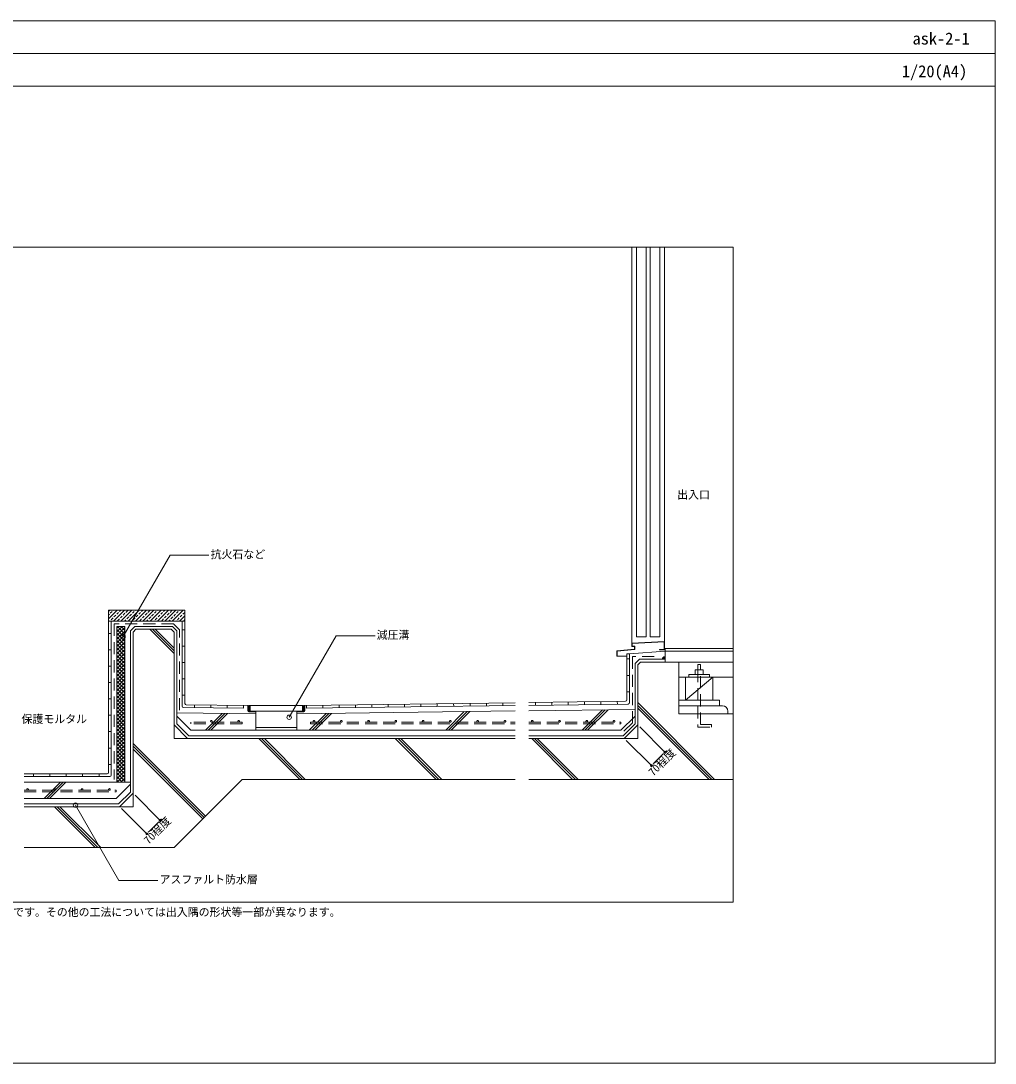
# Model space of a CAD drawing. Units: millimetres, scale not verified. Extents: x -2760 to 2760, y -1910 to 1910.
# Drawn here: x -811 to 2760, y -1910 to 1910 of the extents above; entities that cross this region are included whole.
import ezdxf
from ezdxf.enums import TextEntityAlignment as Align

# ---------------------------------------------------------------- set-up
doc = ezdxf.new("R2010")
doc.units = ezdxf.units.MM
doc.header["$LTSCALE"] = 7
doc.linetypes.add('USER1', pattern=[9.525, 6.35, -3.175])
for name, color, linetype, lineweight in [('0-0_0', 7, 'Continuous', 9), ('0-1_HATCH', 9, 'Continuous', 18), ('0-3_KUTAI', 3, 'Continuous', 18), ('0-4_BOUSUI', 1, 'Continuous', 18), ('0-5_MOJI', 7, 'Continuous', 18), ('0-6_sunpo', 7, 'Continuous', 18), ('0-8_KANAMONO', 4, 'Continuous', 18), ('0-9_TENSEN', 4, 'USER1', 18), ('0-A_BUHIN', 7, 'Continuous', 9), ('0-B_SIAGE', 4, 'Continuous', 18), ('0-C_WAKU', 7, 'Continuous', 18)]:
    doc.layers.add(name, color=color, linetype=linetype, lineweight=lineweight)
doc.styles.add('ＭＳ ゴシック', font='')
doc.styles.get('ＭＳ ゴシック').set_extended_font_data('MS Gothic')

# ---------------------------------------------------------------- blocks, each defined once
blk = doc.blocks.new('_DOT')
at = {"layer": '0-0_0'}
for p, q in [((-0.5, 0), (-1, 0)), ((0.25, 0), (-0.25, 0))]:
    blk.add_line(p, q, dxfattribs=at)
blk.add_circle((0, 0), 0.25, dxfattribs=at)

msp = doc.modelspace()

# ---------------------------------------------------------------- linework, layer by layer
at = {"layer": '0-0_0', "lineweight": 18}
msp.add_line((-2759.789, 1790.146), (2760.211, 1790.146), dxfattribs=at)
msp.add_lwpolyline([(-1799.789, -1319.854), (1800.211, -1319.854), (1800.211, 1080.146), (-1799.789, 1080.146)], close=True, dxfattribs=at)
at = {"layer": '0-1_HATCH'}
for p, q in [((-489.789, -254.098), (-485.546, -249.854)), ((-489.789, -281.039), (-458.605, -249.854)), ((-489.789, -267.569), (-486.838, -264.617)), ((-483.471, -261.25), (-476.735, -254.514)), ((-473.368, -251.147), (-472.075, -249.854)), ((-471.664, -289.854), (-431.664, -249.854)), ((-459.897, -264.617), (-453.162, -257.882)), ((-449.795, -254.514), (-445.134, -249.854)), ((-444.723, -289.854), (-404.723, -249.854)), ((-436.324, -267.985), (-429.589, -261.25)), ((-426.221, -257.882), (-419.486, -251.147)), ((-417.783, -289.854), (-377.783, -249.854)), ((-412.751, -271.352), (-406.016, -264.617)), ((-402.648, -261.25), (-395.913, -254.514)), ((-392.545, -251.147), (-391.253, -249.854)), ((-390.842, -289.854), (-350.842, -249.854)), ((-379.075, -264.617), (-372.34, -257.882)), ((-368.972, -254.514), (-364.312, -249.854)), ((-363.901, -289.854), (-323.901, -249.854)), ((-355.502, -267.985), (-348.767, -261.25)), ((-345.399, -257.882), (-338.664, -251.147)), ((-336.96, -289.854), (-296.96, -249.854)), ((-331.929, -271.352), (-325.194, -264.617)), ((-321.826, -261.25), (-315.091, -254.514)), ((-311.723, -251.147), (-310.431, -249.854)), ((-310.019, -289.854), (-270.019, -249.854)), ((-298.253, -264.617), (-291.518, -257.882)), ((-288.15, -254.514), (-283.49, -249.854)), ((-283.079, -289.854), (-243.079, -249.854)), ((-274.68, -267.985), (-267.944, -261.25)), ((-264.577, -257.882), (-257.842, -251.147)), ((-256.138, -289.854), (-216.138, -249.854)), ((-251.106, -271.352), (-244.371, -264.617)), ((-241.004, -261.25), (-234.268, -254.514)), ((-230.901, -251.147), (-229.608, -249.854)), ((-217.43, -264.617), (-210.695, -257.882)), ((-485.134, -289.854), (-483.471, -288.19)), ((-480.103, -284.823), (-473.368, -278.088)), ((-470, -274.72), (-463.265, -267.985)), ((-456.53, -288.19), (-449.795, -281.455)), ((-446.427, -278.088), (-439.692, -271.352)), ((-431.253, -289.854), (-426.221, -284.823)), ((-422.854, -281.455), (-416.119, -274.72)), ((-404.312, -289.854), (-402.648, -288.19)), ((-399.281, -284.823), (-392.545, -278.088)), ((-389.178, -274.72), (-382.443, -267.985)), ((-375.707, -288.19), (-368.972, -281.455)), ((-365.605, -278.088), (-358.87, -271.352)), ((-350.431, -289.854), (-345.399, -284.823)), ((-342.032, -281.455), (-335.296, -274.72)), ((-323.49, -289.854), (-321.826, -288.19)), ((-318.458, -284.823), (-311.723, -278.088)), ((-308.356, -274.72), (-301.62, -267.985)), ((-294.885, -288.19), (-288.15, -281.455)), ((-284.782, -278.088), (-278.047, -271.352)), ((-269.608, -289.854), (-264.577, -284.823)), ((-261.209, -281.455), (-254.474, -274.72)), ((-242.668, -289.854), (-241.004, -288.19)), ((-237.636, -284.823), (-230.901, -278.088)), ((-229.197, -289.854), (-209.789, -270.447)), ((-227.533, -274.72), (-220.798, -267.985)), ((-214.063, -288.19), (-209.789, -283.917)), ((-459.789, -316.022), (-453.622, -309.854)), ((-459.789, -329.492), (-440.152, -309.854)), ((-459.789, -342.962), (-429.789, -312.962)), ((-429.789, -350.976), (-459.789, -320.976)), ((-459.789, -356.433), (-429.789, -326.433)), ((-429.789, -364.446), (-459.789, -334.446)), ((-459.789, -369.903), (-429.789, -339.903)), ((-429.789, -337.506), (-457.441, -309.854)), ((-429.789, -324.035), (-443.97, -309.854)), ((-429.789, -310.565), (-430.5, -309.854)), ((-249.789, -408.667), (-338.602, -319.854)), ((-249.789, -398.667), (-328.602, -319.854)), ((-249.789, -388.667), (-318.602, -319.854)), ((-429.789, -377.917), (-459.789, -347.917)), ((-459.789, -383.374), (-429.789, -353.374)), ((-429.789, -391.387), (-459.789, -361.387)), ((-459.789, -396.844), (-429.789, -366.844)), ((-429.789, -404.858), (-459.789, -374.858)), ((-459.789, -410.314), (-429.789, -380.314)), ((-429.789, -418.328), (-459.789, -388.328)), ((-459.789, -423.785), (-429.789, -393.785)), ((-429.789, -431.798), (-459.789, -401.798)), ((-459.789, -437.255), (-429.789, -407.255)), ((-429.789, -445.269), (-459.789, -415.269)), ((1550.211, -422.672), (1547.711, -420.172)), ((-459.789, -450.725), (-429.789, -420.725)), ((-429.789, -458.739), (-459.789, -428.739)), ((-459.789, -464.196), (-429.789, -434.196)), ((-429.789, -472.209), (-459.789, -442.209)), ((-459.789, -477.666), (-429.789, -447.666)), ((-429.789, -485.68), (-459.789, -455.68)), ((1543.923, -429.854), (1540.734, -426.666)), ((1541.228, -429.854), (1550.211, -420.872)), ((1541.327, -425.265), (1545.623, -420.97)), ((1548.413, -429.854), (1542.299, -423.74)), ((1550.211, -427.162), (1544.616, -421.567)), ((1545.718, -429.854), (1550.211, -425.362)), ((1550.208, -429.854), (1550.211, -429.852)), ((-459.789, -491.137), (-429.789, -461.137)), ((-429.789, -499.15), (-459.789, -469.15)), ((-459.789, -504.607), (-429.789, -474.607)), ((-429.789, -512.621), (-459.789, -482.621)), ((-459.789, -518.077), (-429.789, -488.077)), ((-429.789, -526.091), (-459.789, -496.091)), ((-459.789, -531.548), (-429.789, -501.548)), ((-429.789, -539.561), (-459.789, -509.561)), ((-459.789, -545.018), (-429.789, -515.018)), ((-429.789, -553.032), (-459.789, -523.032)), ((-459.789, -558.489), (-429.789, -528.489)), ((-429.789, -566.502), (-459.789, -536.502)), ((-459.789, -571.959), (-429.789, -541.959)), ((-429.789, -579.973), (-459.789, -549.973)), ((-459.789, -585.429), (-429.789, -555.429)), ((-429.789, -593.443), (-459.789, -563.443)), ((-459.789, -598.9), (-429.789, -568.9)), ((-429.789, -606.913), (-459.789, -576.913)), ((-459.789, -612.37), (-429.789, -582.37)), ((-429.789, -620.384), (-459.789, -590.384)), ((-459.789, -625.84), (-429.789, -595.84)), ((-429.789, -633.854), (-459.789, -603.854)), ((-459.789, -639.311), (-429.789, -609.311)), ((1731.398, -869.854), (1450.211, -588.667)), ((1721.398, -869.854), (1450.211, -598.667)), ((1711.398, -869.854), (1450.211, -608.667)), ((-429.789, -647.324), (-459.789, -617.324)), ((-459.789, -652.781), (-429.789, -622.781)), ((-429.789, -660.795), (-459.789, -630.795)), ((-459.789, -666.252), (-429.789, -636.252)), ((-429.789, -674.265), (-459.789, -644.265)), ((-72.949, -628.212), (-134.591, -689.854)), ((-63.08, -628.344), (-124.591, -689.854)), ((-53.212, -628.475), (-114.591, -689.854)), ((307.4, -628.425), (245.971, -689.854)), ((317.535, -628.29), (255.971, -689.854)), ((327.67, -628.155), (265.971, -689.854)), ((814.157, -621.668), (745.971, -689.854)), ((824.292, -621.533), (755.971, -689.854)), ((834.427, -621.398), (765.971, -689.854)), ((1320.914, -614.912), (1245.971, -689.854)), ((1331.049, -614.776), (1255.971, -689.854)), ((1341.184, -614.641), (1265.971, -689.854)), ((-459.789, -679.722), (-429.789, -649.722)), ((-429.789, -687.736), (-459.789, -657.736)), ((-459.789, -693.192), (-429.789, -663.192)), ((-429.789, -701.206), (-459.789, -671.206)), ((-459.789, -706.663), (-429.789, -676.663)), ((-429.789, -714.676), (-459.789, -684.676)), ((-459.789, -720.133), (-429.789, -690.133)), ((-429.789, -728.147), (-459.789, -698.147)), ((-459.789, -733.604), (-429.789, -703.604)), ((-429.789, -741.617), (-459.789, -711.617)), ((-459.789, -747.074), (-429.789, -717.074)), ((-429.789, -755.088), (-459.789, -725.088)), ((211.398, -869.854), (61.398, -719.854)), ((221.398, -869.854), (71.398, -719.854)), ((231.398, -869.854), (81.398, -719.854)), ((711.398, -869.854), (561.398, -719.854)), ((721.398, -869.854), (571.398, -719.854)), ((731.398, -869.854), (581.398, -719.854)), ((1211.398, -869.854), (1061.398, -719.854)), ((1221.398, -869.854), (1071.398, -719.854)), ((1231.398, -869.854), (1081.398, -719.854)), ((-459.789, -760.544), (-429.789, -730.544)), ((-429.789, -768.558), (-459.789, -738.558)), ((-459.789, -774.015), (-429.789, -744.015)), ((-429.789, -782.028), (-459.789, -752.028)), ((-459.789, -787.485), (-429.789, -757.485)), ((-134.196, -1004.261), (-399.789, -738.667)), ((-139.196, -1009.261), (-399.789, -748.667)), ((-144.196, -1014.261), (-399.789, -758.667)), ((-429.789, -795.499), (-459.789, -765.499)), ((-459.789, -800.955), (-429.789, -770.955)), ((-429.789, -808.969), (-459.789, -778.969)), ((-459.789, -814.426), (-429.789, -784.426)), ((-429.789, -822.439), (-459.789, -792.439)), ((-459.789, -827.896), (-429.789, -797.896)), ((-429.789, -835.91), (-459.789, -805.91)), ((-459.789, -841.367), (-429.789, -811.367)), ((-429.789, -849.38), (-459.789, -819.38)), ((-459.789, -854.837), (-429.789, -824.837)), ((-429.789, -862.851), (-459.789, -832.851)), ((-459.789, -868.307), (-429.789, -838.307)), ((-429.789, -876.321), (-459.789, -846.321)), ((-439.727, -879.854), (-459.789, -859.791)), ((-453.197, -879.854), (-459.789, -873.262)), ((-457.866, -879.854), (-429.789, -851.778)), ((-444.396, -879.854), (-429.789, -865.248)), ((-665.923, -879.854), (-725.923, -939.854)), ((-655.923, -879.854), (-715.923, -939.854)), ((-645.923, -879.854), (-705.923, -939.854)), ((-430.925, -879.854), (-429.789, -878.719)), ((-538.602, -1119.854), (-688.602, -969.854)), ((-528.602, -1119.854), (-678.602, -969.854)), ((-518.602, -1119.854), (-668.602, -969.854))]:
    msp.add_line(p, q, dxfattribs=at)
at = {"layer": '0-3_KUTAI'}
for p, q in [((-389.789, -319.854), (-399.789, -329.854)), ((-389.789, -319.854), (-259.789, -319.854)), ((-259.789, -319.854), (-249.789, -329.854)), ((1550.211, -399.854), (1800.211, -399.854)), ((1460.211, -439.854), (1450.211, -449.854)), ((1450.211, -719.854), (1450.211, -449.854)), ((1550.211, -439.854), (1800.211, -439.854)), ((1625.211, -439.854), (1600.211, -439.854)), ((1600.211, -494.854), (1800.211, -494.854)), ((1625.211, -579.854), (1725.211, -494.854)), ((1760.211, -599.854), (1600.211, -599.854)), ((50.211, -629.854), (-239.789, -625.988)), ((50.211, -689.854), (50.211, -629.854)), ((200.211, -629.854), (1000.211, -619.188)), ((200.211, -689.854), (200.211, -629.854)), ((1050.211, -618.521), (1440.211, -613.321)), ((1780.211, -629.854), (1780.211, -619.854)), ((-200.292, -719.854), (-249.789, -670.357)), ((200.211, -679.854), (50.211, -679.854)), ((1400.713, -719.854), (1450.211, -670.357)), ((1050.211, -719.854), (1450.211, -719.854)), ((-249.789, -1119.854), (0.211, -869.854)), ((0.211, -869.854), (1000.211, -869.854)), ((1050.211, -869.854), (1800.211, -869.854)), ((-409.789, -879.854), (-799.789, -879.854)), ((-449.287, -969.854), (-399.789, -920.357)), ((-799.789, -1119.854), (-249.789, -1119.854))]:
    msp.add_line(p, q, dxfattribs=at)
for points in [[(-209.789, -289.854), (-489.789, -289.854), (-489.789, -249.854), (-209.789, -249.854)], [(1625.211, -579.854), (1725.211, -579.854), (1725.211, -494.854), (1625.211, -494.854)], [(1600.211, -599.854), (1600.211, -579.854), (1750.211, -579.854), (1750.211, -599.854)]]:
    msp.add_lwpolyline(points, close=True, dxfattribs=at)
for points in [[(-799.789, -969.854), (-399.789, -969.854), (-399.789, -329.854)], [(-249.789, -329.854), (-249.789, -719.854), (1000.211, -719.854)], [(1550.211, -439.854), (1550.211, -389.854), (1800.211, -389.854)], [(1460.211, -439.854), (1600.211, -439.854), (1600.211, -629.854), (1800.211, -629.854)], [(1000.211, -689.854), (-187.866, -689.854), (-239.789, -637.93)], [(1440.211, -637.93), (1388.287, -689.854), (1050.211, -689.854)], [(-409.789, -887.93), (-461.713, -939.854), (-799.789, -939.854)]]:
    msp.add_lwpolyline(points, dxfattribs=at)
msp.add_arc((1760.211, -619.854), 20, 0, 90, dxfattribs=at)
at = {"layer": '0-4_BOUSUI'}
for points in [[(1000.211, -709.854), (-196.15, -709.854), (-239.789, -666.215), (-239.789, -325.712), (-255.647, -309.854), (-393.932, -309.854), (-409.789, -325.712), (-409.789, -916.215), (-453.429, -959.854), (-799.789, -959.854)], [(1550.212, -429.854), (1456.068, -429.854), (1440.211, -445.712), (1440.211, -666.215), (1396.571, -709.854), (1050.211, -709.854)]]:
    msp.add_lwpolyline(points, dxfattribs=at)
msp.add_arc((1550.212, -429.854), 10, 90.00872, 180, dxfattribs=at)
at = {"layer": '0-5_MOJI'}
for points in [[(-121.847, -48.555), (-264.593, -48.555), (-436.661, -346.586)], [(487.08, -343.97), (344.334, -343.97), (172.265, -642.001)], [(-308.962, -1240.178), (-451.708, -1240.178), (-610.998, -964.279)]]:
    msp.add_lwpolyline(points, dxfattribs=at)
for centre in [(-436.661, -346.586), (172.265, -642.001), (-610.998, -964.279)]:
    msp.add_circle(centre, 8, dxfattribs=at)
at = {"layer": '0-6_sunpo'}
for p, q in [((1457.282, -677.428), (1549.79, -769.936)), ((1407.784, -726.925), (1500.292, -819.433)), ((1511.606, -808.12), (1538.476, -781.25)), ((-392.718, -927.428), (-300.21, -1019.936)), ((-442.216, -976.925), (-349.708, -1069.433)), ((-338.394, -1058.12), (-311.524, -1031.25))]:
    msp.add_line(p, q, dxfattribs=at)
at = {"layer": '0-8_KANAMONO'}
for p, q in [((1428.211, -370.854), (1428.211, 1080.146)), ((1548.211, -364.854), (1548.211, 1080.146)), ((1374.211, -418.854), (1410.211, -418.854)), ((20.211, -599.452), (20.211, -618.452)), ((29.211, -599.452), (29.211, -619.452)), ((221.211, -599.452), (221.211, -619.452)), ((230.211, -599.452), (230.211, -618.452))]:
    msp.add_line(p, q, dxfattribs=at)
for points in [[(1445.711, 1080.146), (1445.711, -347.854), (1480.711, -347.854), (1480.711, 1080.146)], [(1495.711, 1080.146), (1495.711, -347.854), (1530.711, -347.854), (1530.711, 1080.146)], [(1670.211, -468.854), (1670.211, -448.854), (1680.211, -448.854), (1680.211, -468.854)], [(23.211, -618.452), (23.211, -599.452), (20.211, -599.452)], [(227.211, -618.452), (227.211, -599.452), (230.211, -599.452)], [(24.211, -622.452), (50.211, -622.452), (50.211, -619.452), (24.211, -619.452)], [(226.211, -622.452), (200.211, -622.452), (200.211, -619.452), (226.211, -619.452)]]:
    msp.add_lwpolyline(points, dxfattribs=at)
at = {"layer": '0-8_KANAMONO', "linetype": 'USER1'}
for points in [[(-229.789, -616.121), (-229.789, -321.57), (-251.505, -299.854), (-469.789, -299.854), (-469.789, -869.854)], [(1510.211, -419.854), (1430.211, -419.854), (1430.211, -662.073), (1392.429, -699.854)], [(1670.211, -468.854), (1670.211, -678.854), (1720.211, -678.854), (1720.211, -668.854), (1680.211, -668.854), (1680.211, -468.854)]]:
    msp.add_lwpolyline(points, dxfattribs=at)
at = {"layer": '0-8_KANAMONO'}
for points in [[(1373.211, -418.854), (1373.211, -398.854), (1438.211, -392.854), (1438.211, -382.854), (1428.211, -382.854), (1428.211, -370.854), (1548.211, -364.854), (1548.211, -394.854), (1530.211, -394.854), (1530.211, -393.854), (1547.211, -393.854), (1547.211, -365.906), (1429.211, -371.806), (1429.211, -381.854), (1439.211, -381.854), (1439.211, -393.772), (1374.211, -399.772), (1374.211, -418.854)], [(1637.711, -494.854), (1712.711, -494.854), (1712.711, -484.854), (1637.711, -484.854)], [(1660.211, -484.854), (1690.211, -484.854), (1690.211, -468.854), (1660.211, -468.854)], [(25.211, -599.452), (225.211, -599.452), (225.211, -619.452), (25.211, -619.452)]]:
    msp.add_lwpolyline(points, close=True, dxfattribs=at)
for centre, radius, start, end in [((24.211, -618.452), 4, 180, 270), ((24.211, -618.452), 1, 180, 270), ((226.211, -618.452), 4, 270, 0), ((226.211, -618.452), 1, 270, 0)]:
    msp.add_arc(centre, radius, start, end, dxfattribs=at)
at = {"layer": '0-9_TENSEN'}
for p, q in [((0.211, -659.854), (-187.866, -659.854)), ((-187.866, -665.854), (-187.866, -659.854)), ((0.211, -665.854), (-187.866, -665.854)), ((0.211, -659.854), (0.211, -665.854)), ((250.211, -659.854), (1000.211, -659.854)), ((250.211, -659.854), (250.211, -665.854)), ((250.211, -665.854), (1000.211, -665.854)), ((1050.211, -659.854), (1388.287, -659.854)), ((1050.211, -665.854), (1388.287, -665.854)), ((1388.287, -659.854), (1388.287, -665.854)), ((-799.789, -909.854), (-461.713, -909.854)), ((-799.789, -915.854), (-461.713, -915.854)), ((-461.713, -909.854), (-461.713, -915.854))]:
    msp.add_line(p, q, dxfattribs=at)
for centre in [(-112.866, -656.854), (-12.866, -656.854), (263.287, -656.854), (363.287, -656.854), (463.287, -656.854), (563.287, -656.854), (663.287, -656.854), (763.287, -656.854), (863.287, -656.854), (963.287, -656.854), (1063.287, -656.854), (1163.287, -656.854), (1263.287, -656.854), (1363.287, -656.854), (-786.713, -906.854), (-686.713, -906.854), (-586.713, -906.854), (-486.713, -906.854)]:
    msp.add_circle(centre, 3, dxfattribs=at)
at = {"layer": '0-A_BUHIN'}
msp.add_lwpolyline([(-429.789, -879.854), (-459.789, -879.854), (-459.789, -309.854), (-429.789, -309.854)], close=True, dxfattribs=at)
at = {"layer": '0-B_SIAGE'}
for p, q in [((-489.789, -289.854), (-489.789, -844.854)), ((-479.789, -289.854), (-479.789, -854.854)), ((-219.789, -289.854), (-219.789, -601.319)), ((-209.789, -289.854), (-209.789, -591.451)), ((-479.789, -334.854), (-489.789, -334.854)), ((-219.789, -321.253), (-209.789, -321.253)), ((-219.789, -381.253), (-209.789, -381.253)), ((-479.789, -394.854), (-489.789, -394.854)), ((1420.211, -409.854), (1410.211, -409.854)), ((1410.211, -578.785), (1410.211, -409.854)), ((1420.211, -409.854), (1550.211, -399.854)), ((1420.211, -588.652), (1420.211, -409.854)), ((-479.789, -454.854), (-489.789, -454.854)), ((-219.789, -441.253), (-209.789, -441.253)), ((1420.211, -428.586), (1410.211, -428.586)), ((1420.211, -488.586), (1410.211, -488.586)), ((-479.789, -514.854), (-489.789, -514.854)), ((-219.789, -501.253), (-209.789, -501.253)), ((-219.789, -561.253), (-209.789, -561.253)), ((1420.211, -548.586), (1410.211, -548.586)), ((-479.789, -574.854), (-489.789, -574.854)), ((-214.856, -606.318), (5.191, -609.252)), ((-204.856, -596.451), (20.211, -599.452)), ((-174.793, -606.852), (-174.66, -596.853)), ((-114.799, -607.652), (-114.665, -597.653)), ((-54.804, -608.452), (-54.671, -598.453)), ((5.191, -609.252), (5.324, -599.253)), ((230.077, -599.453), (1000.211, -589.185)), ((235.316, -609.384), (235.183, -599.385)), ((235.316, -609.384), (1000.211, -599.186)), ((295.311, -608.585), (295.177, -598.585)), ((355.305, -607.785), (355.172, -597.785)), ((415.3, -606.985), (415.167, -596.986)), ((475.295, -606.185), (475.161, -596.186)), ((535.289, -605.385), (535.156, -595.386)), ((595.284, -604.585), (595.151, -594.586)), ((655.279, -603.785), (655.145, -593.786)), ((715.273, -602.985), (715.14, -592.986)), ((775.268, -602.185), (775.135, -592.186)), ((835.263, -601.385), (835.129, -591.386)), ((895.257, -600.585), (895.124, -590.586)), ((955.252, -599.785), (955.119, -589.786)), ((1050.211, -588.518), (1405.277, -583.784)), ((1050.211, -598.519), (1415.277, -593.652)), ((1075.241, -598.185), (1075.108, -588.186)), ((1135.236, -597.386), (1135.103, -587.386)), ((1195.231, -596.586), (1195.097, -586.586)), ((1255.225, -595.786), (1255.092, -585.787)), ((1315.22, -594.986), (1315.087, -584.987)), ((1375.215, -594.186), (1375.081, -584.187)), ((-479.789, -634.854), (-489.789, -634.854)), ((50.211, -629.854), (50.211, -622.452)), ((200.211, -629.854), (200.211, -622.452)), ((-479.789, -694.854), (-489.789, -694.854)), ((-479.789, -754.854), (-489.789, -754.854)), ((-479.789, -814.854), (-489.789, -814.854)), ((-494.789, -849.854), (-799.789, -849.854)), ((-484.789, -859.854), (-799.789, -859.854)), ((-764.789, -859.854), (-764.789, -849.854)), ((-704.789, -859.854), (-704.789, -849.854)), ((-644.789, -859.854), (-644.789, -849.854)), ((-584.789, -859.854), (-584.789, -849.854)), ((-524.789, -859.854), (-524.789, -849.854))]:
    msp.add_line(p, q, dxfattribs=at)
for centre, start, end in [((-214.789, -601.319), 180, 269.2361), ((-204.789, -591.451), 180, 269.2361), ((1405.211, -578.785), 270.7639, 0), ((1415.211, -588.652), 270.7639, 0), ((-494.789, -844.854), 270, 0), ((-484.789, -854.854), 270, 0)]:
    msp.add_arc(centre, 5, start, end, dxfattribs=at)
at = {"layer": '0-C_WAKU'}
for points in [[(-2759.789, -1909.854), (2760.211, -1909.854), (2760.211, 1910.146), (-2759.789, 1910.146)], [(2760.211, 1670.146), (-2759.789, 1670.146), (-2759.789, 1910.146), (2760.211, 1910.146)]]:
    msp.add_lwpolyline(points, close=True, dxfattribs=at)

# ---------------------------------------------------------------- block references
at = {"layer": '0-6_sunpo', "xscale": 16, "yscale": 16}
for p, rotation in [((1549.79, -769.936), 45), ((1500.292, -819.433), 225), ((-300.21, -1019.936), 45), ((-349.708, -1069.433), 225)]:
    msp.add_blockref('_DOT', p, dxfattribs=dict(at, rotation=rotation))

# ---------------------------------------------------------------- texts
at = {"layer": '0-5_MOJI', "style": 'ＭＳ ゴシック'}
for s, p in [('出入口', (1594.542, 149.781)), ('抗火石など', (-115.847, -68.555)), ('減圧溝', (493.08, -363.97)), ('保護モルタル', (-808.838, -672.229)), ('アスファルト防水層', (-302.962, -1260.178)), ('※こちらの図は熱工法とストライプ工法の場合の形状です。その他の工法については出入隅の形状等一部が異なります。', (-1799.789, -1379.854))]:
    msp.add_text(s, height=29.33, dxfattribs=at).set_placement(p, align=Align.BOTTOM_LEFT)
at = {"layer": '0-6_sunpo', "style": 'ＭＳ ゴシック'}
for p in [(1512.87, -865.978), (-337.13, -1115.978)]:
    msp.add_text('70程度', height=29.33, rotation=45, dxfattribs=at).set_placement(p, align=Align.BOTTOM_LEFT)
at = {"layer": '0-C_WAKU', "style": 'ＭＳ ゴシック'}
for s, p in [('ask-2-1', (2457.317, 1810.146)), ('1/20(A4)', (2418.332, 1690.146))]:
    msp.add_text(s, height=43.99, dxfattribs=at).set_placement(p, align=Align.BOTTOM_LEFT)

doc.saveas('drawing.dxf')
